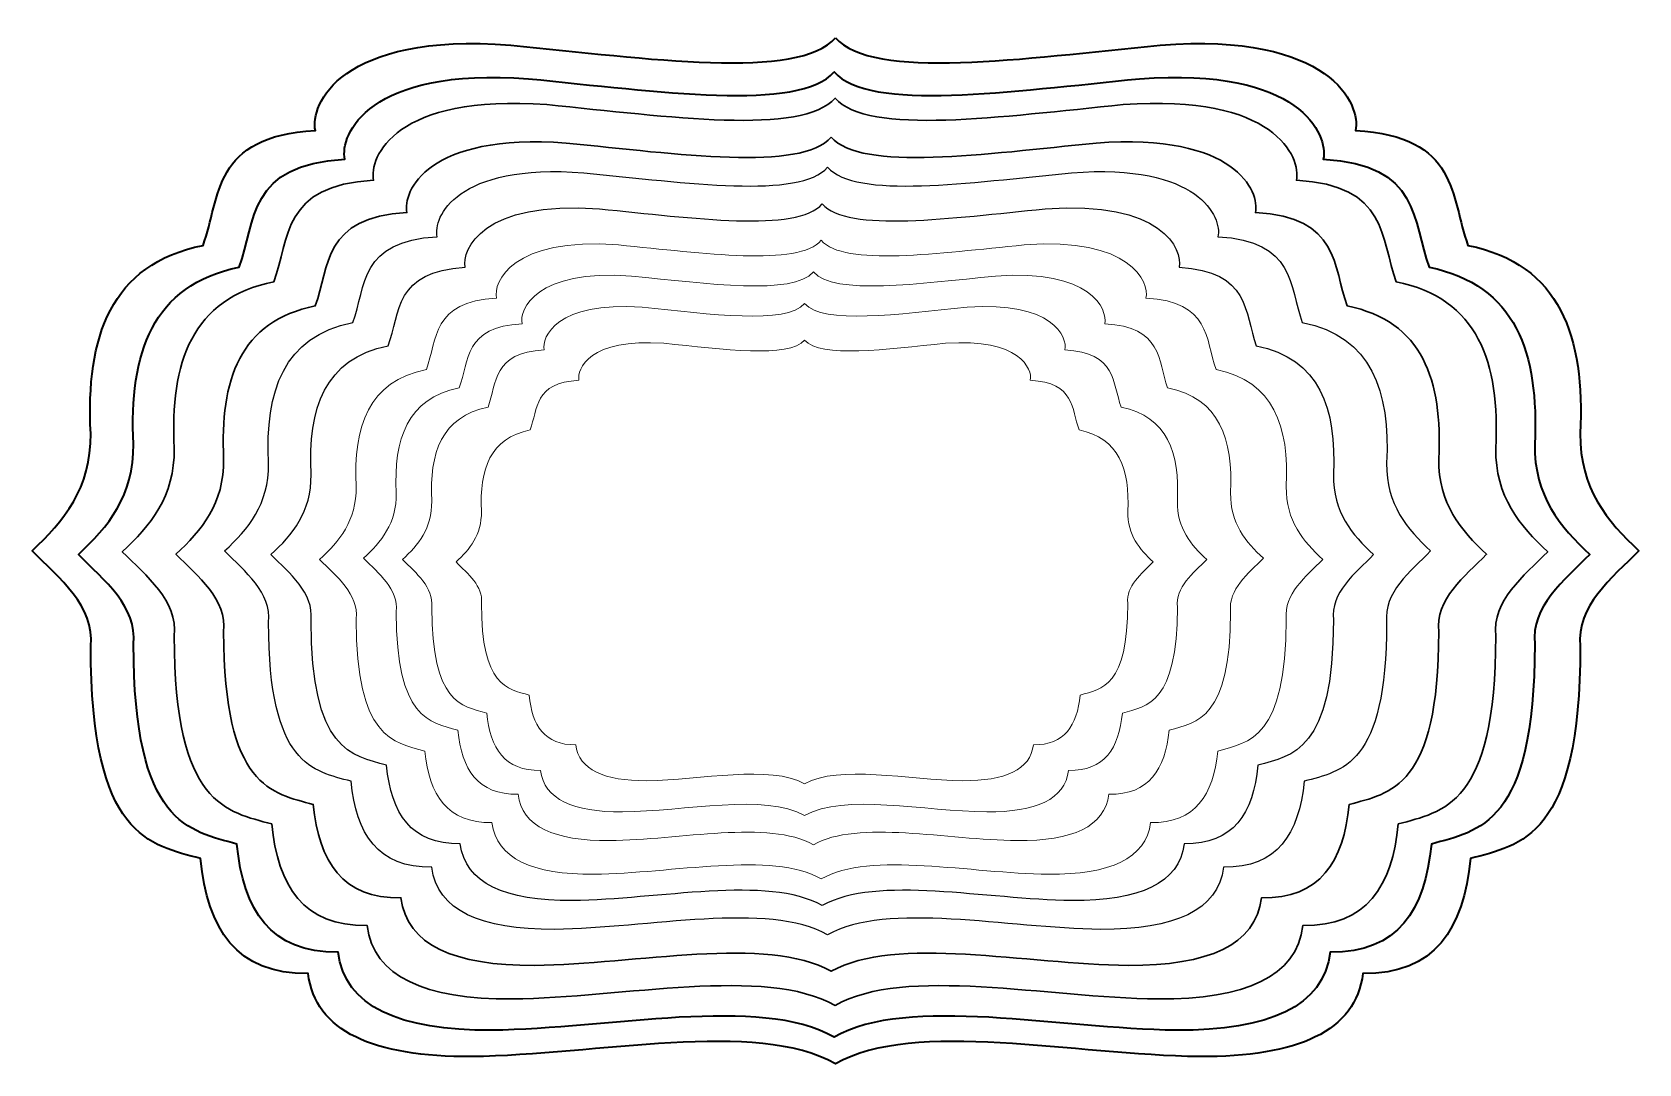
# Model space of a CAD drawing. Header units: centimetres. Extents: x -8.3 to 8.3, y -5.3 to 5.4.
import ezdxf

# ---------------------------------------------------------------- set-up
doc = ezdxf.new("R2010")
doc.units = ezdxf.units.CM
doc.header["$MEASUREMENT"] = 0
doc.layers.add('Layer 1', color=7, linetype='Continuous')

msp = doc.modelspace()

# ---------------------------------------------------------------- linework, layer by layer
at = {"layer": 'Layer 1', "color": 188, "lineweight": 35}
msp.add_open_spline([(-0.0001, 5.32385), (-0.37934, 4.87918), (-1.95614, 5.10768), (-3.37405, 5.24727), (-3.37405, 5.24727), (-5.15001, 5.38154), (-5.46122, 4.62591), (-5.40397, 4.35939), (-5.40397, 4.35939), (-6.47664, 4.3038), (-6.38877, 3.6685), (-6.57043, 3.16741), (-6.57043, 3.16741), (-7.53103, 2.9736), (-7.78845, 2.21673), (-7.738, 1.21407), (-7.738, 1.21407), (-7.73185, 0.64091), (-8.01879, 0.30288), (-8.3462, -0.00344), (-8.3462, -0.00344), (-8.06431, -0.28643), (-7.69392, -0.58006), (-7.738, -0.99343), (-7.738, -0.99343), (-7.73737, -2.99165), (-7.11732, -3.05469), (-6.59596, -3.19982), (-6.59596, -3.19982), (-6.52506, -3.92854), (-6.22519, -4.40542), (-5.47945, -4.39181), (-5.47945, -4.39181), (-5.4055, -4.99599), (-4.80097, -5.25972), (-3.78026, -5.25527), (-3.78026, -5.25527), (-2.48057, -5.24089), (-0.81925, -4.86458), (-0.0001, -5.33074), (-0.0001, -5.33074), (0.81905, -4.86458), (2.48037, -5.24089), (3.78006, -5.25527), (3.78006, -5.25527), (4.80076, -5.25972), (5.4053, -4.99598), (5.47925, -4.39181), (5.47925, -4.39181), (6.22499, -4.40542), (6.52486, -3.92854), (6.59576, -3.19982), (6.59576, -3.19982), (7.11712, -3.05469), (7.73606, -2.99165), (7.73669, -0.99343), (7.73669, -0.99343), (7.69261, -0.58006), (8.06411, -0.28643), (8.346, -0.00344), (8.346, -0.00344), (8.01859, 0.30288), (7.73054, 0.6409), (7.73669, 1.21407), (7.73669, 1.21407), (7.78714, 2.21673), (7.53084, 2.9736), (6.57023, 3.16741), (6.57023, 3.16741), (6.38857, 3.6685), (6.47533, 4.3038), (5.40266, 4.35939), (5.40266, 4.35939), (5.45991, 4.62591), (5.1498, 5.38154), (3.37385, 5.24727), (3.37385, 5.24727), (1.95593, 5.10768), (0.37914, 4.87919), (-0.0001, 5.32385)], degree=3, knots=[0, 0, 0, 0, 0.04761905, 0.04761905, 0.04761905, 0.04761905, 0.0952381, 0.0952381, 0.0952381, 0.0952381, 0.14285714, 0.14285714, 0.14285714, 0.14285714, 0.19047619, 0.19047619, 0.19047619, 0.19047619, 0.23809524, 0.23809524, 0.23809524, 0.23809524, 0.28571429, 0.28571429, 0.28571429, 0.28571429, 0.33333333, 0.33333333, 0.33333333, 0.33333333, 0.38095238, 0.38095238, 0.38095238, 0.38095238, 0.42857143, 0.42857143, 0.42857143, 0.42857143, 0.47619048, 0.47619048, 0.47619048, 0.47619048, 0.52380952, 0.52380952, 0.52380952, 0.52380952, 0.57142857, 0.57142857, 0.57142857, 0.57142857, 0.61904762, 0.61904762, 0.61904762, 0.61904762, 0.66666667, 0.66666667, 0.66666667, 0.66666667, 0.71428571, 0.71428571, 0.71428571, 0.71428571, 0.76190476, 0.76190476, 0.76190476, 0.76190476, 0.80952381, 0.80952381, 0.80952381, 0.80952381, 0.85714286, 0.85714286, 0.85714286, 0.85714286, 0.9047619, 0.9047619, 0.9047619, 0.9047619, 1, 1, 1, 1], dxfattribs=at)
at = {"layer": 'Layer 1', "color": 198, "lineweight": 35}
msp.add_open_spline([(-0.0143, 4.96975), (-0.37104, 4.55146), (-1.85429, 4.7664), (-3.18809, 4.89771), (-3.18809, 4.89771), (-4.85869, 5.02402), (-5.15144, 4.31321), (-5.09758, 4.0625), (-5.09758, 4.0625), (-6.10661, 4.01021), (-6.02396, 3.4126), (-6.19483, 2.94123), (-6.19483, 2.94123), (-7.09844, 2.75892), (-7.34059, 2.04695), (-7.29313, 1.10377), (-7.29313, 1.10377), (-7.28735, 0.56461), (-7.55726, 0.24663), (-7.86525, -0.04151), (-7.86525, -0.04151), (-7.60009, -0.30771), (-7.25167, -0.58392), (-7.29313, -0.97277), (-7.29313, -0.97277), (-7.29254, -2.85244), (-6.70928, -2.91174), (-6.21884, -3.04826), (-6.21884, -3.04826), (-6.15215, -3.73375), (-5.87006, -4.18234), (-5.16857, -4.16953), (-5.16857, -4.16953), (-5.09901, -4.73786), (-4.53034, -4.98595), (-3.57019, -4.98176), (-3.57019, -4.98176), (-2.3476, -4.96824), (-0.78485, -4.61425), (-0.01429, -5.05276), (-0.01429, -5.05276), (0.75627, -4.61426), (2.31902, -4.96824), (3.54161, -4.98176), (3.54161, -4.98176), (4.50176, -4.98594), (5.07043, -4.73786), (5.13999, -4.16953), (5.13999, -4.16953), (5.84149, -4.18233), (6.12357, -3.73375), (6.19026, -3.04826), (6.19026, -3.04826), (6.68069, -2.91174), (7.26291, -2.85244), (7.2635, -0.97277), (7.2635, -0.97277), (7.22204, -0.58392), (7.5715, -0.30771), (7.83666, -0.04151), (7.83666, -0.04151), (7.52868, 0.24663), (7.25772, 0.56461), (7.2635, 1.10377), (7.2635, 1.10377), (7.31096, 2.04694), (7.06986, 2.75891), (6.16625, 2.94123), (6.16625, 2.94123), (5.99537, 3.4126), (6.07698, 4.01021), (5.06795, 4.0625), (5.06795, 4.0625), (5.1218, 4.31321), (4.8301, 5.02401), (3.1595, 4.89771), (3.1595, 4.89771), (1.8257, 4.7664), (0.34245, 4.55146), (-0.01429, 4.96975), (-0.01429, 4.96975), (-0.01429, 4.96975), (-0.0143, 4.96975), (-0.0143, 4.96975)], degree=3, knots=[0, 0, 0, 0, 0.04545455, 0.04545455, 0.04545455, 0.04545455, 0.09090909, 0.09090909, 0.09090909, 0.09090909, 0.13636364, 0.13636364, 0.13636364, 0.13636364, 0.18181818, 0.18181818, 0.18181818, 0.18181818, 0.22727273, 0.22727273, 0.22727273, 0.22727273, 0.27272727, 0.27272727, 0.27272727, 0.27272727, 0.31818182, 0.31818182, 0.31818182, 0.31818182, 0.36363636, 0.36363636, 0.36363636, 0.36363636, 0.40909091, 0.40909091, 0.40909091, 0.40909091, 0.45454545, 0.45454545, 0.45454545, 0.45454545, 0.5, 0.5, 0.5, 0.5, 0.54545455, 0.54545455, 0.54545455, 0.54545455, 0.59090909, 0.59090909, 0.59090909, 0.59090909, 0.63636364, 0.63636364, 0.63636364, 0.63636364, 0.68181818, 0.68181818, 0.68181818, 0.68181818, 0.72727273, 0.72727273, 0.72727273, 0.72727273, 0.77272727, 0.77272727, 0.77272727, 0.77272727, 0.81818182, 0.81818182, 0.81818182, 0.81818182, 0.86363636, 0.86363636, 0.86363636, 0.86363636, 0.90909091, 0.90909091, 0.90909091, 0.90909091, 1, 1, 1, 1], dxfattribs=at)
at = {"layer": 'Layer 1', "color": 196, "lineweight": 30}
msp.add_open_spline([(-0.00491, 4.69647), (-0.34137, 4.30331), (-1.74032, 4.50534), (-2.9983, 4.62876), (-2.9983, 4.62876), (-4.57394, 4.74748), (-4.85005, 4.07937), (-4.79926, 3.84373), (-4.79926, 3.84373), (-5.75094, 3.79458), (-5.67298, 3.23287), (-5.83415, 2.78982), (-5.83415, 2.78982), (-6.6864, 2.61846), (-6.91478, 1.94926), (-6.87002, 1.06275), (-6.87002, 1.06275), (-6.86457, 0.55598), (-7.11914, 0.25711), (-7.40962, -0.01373), (-7.40962, -0.01373), (-7.15953, -0.26394), (-6.83092, -0.52355), (-6.87002, -0.88904), (-6.87002, -0.88904), (-6.86946, -2.65579), (-6.31935, -2.71153), (-5.8568, -2.83985), (-5.8568, -2.83985), (-5.7939, -3.48415), (-5.52785, -3.9058), (-4.86622, -3.89376), (-4.86622, -3.89376), (-4.80061, -4.42795), (-4.26426, -4.66113), (-3.35869, -4.6572), (-3.35869, -4.6572), (-2.2056, -4.64449), (-0.73167, -4.31177), (-0.00491, -4.72393), (-0.00491, -4.72393), (0.72185, -4.31177), (2.19578, -4.64449), (3.34887, -4.6572), (3.34887, -4.6572), (4.25444, -4.66113), (4.79079, -4.42795), (4.8564, -3.89376), (4.8564, -3.89376), (5.51802, -3.9058), (5.78407, -3.48415), (5.84698, -2.83985), (5.84698, -2.83985), (6.30954, -2.71153), (6.85866, -2.6558), (6.85922, -0.88904), (6.85922, -0.88904), (6.82011, -0.52355), (7.14971, -0.26394), (7.3998, -0.01373), (7.3998, -0.01373), (7.10932, 0.25711), (6.85376, 0.55598), (6.85922, 1.06275), (6.85922, 1.06275), (6.90398, 1.94926), (6.67659, 2.61847), (5.82433, 2.78982), (5.82433, 2.78982), (5.66316, 3.23287), (5.74014, 3.79458), (4.78846, 3.84373), (4.78846, 3.84373), (4.83925, 4.07937), (4.56413, 4.74748), (2.98849, 4.62876), (2.98849, 4.62876), (1.7305, 4.50534), (0.33156, 4.30331), (-0.0049, 4.69647), (-0.0049, 4.69647), (-0.0049, 4.69647), (-0.00491, 4.69647), (-0.00491, 4.69647)], degree=3, knots=[0, 0, 0, 0, 0.04545455, 0.04545455, 0.04545455, 0.04545455, 0.09090909, 0.09090909, 0.09090909, 0.09090909, 0.13636364, 0.13636364, 0.13636364, 0.13636364, 0.18181818, 0.18181818, 0.18181818, 0.18181818, 0.22727273, 0.22727273, 0.22727273, 0.22727273, 0.27272727, 0.27272727, 0.27272727, 0.27272727, 0.31818182, 0.31818182, 0.31818182, 0.31818182, 0.36363636, 0.36363636, 0.36363636, 0.36363636, 0.40909091, 0.40909091, 0.40909091, 0.40909091, 0.45454545, 0.45454545, 0.45454545, 0.45454545, 0.5, 0.5, 0.5, 0.5, 0.54545455, 0.54545455, 0.54545455, 0.54545455, 0.59090909, 0.59090909, 0.59090909, 0.59090909, 0.63636364, 0.63636364, 0.63636364, 0.63636364, 0.68181818, 0.68181818, 0.68181818, 0.68181818, 0.72727273, 0.72727273, 0.72727273, 0.72727273, 0.77272727, 0.77272727, 0.77272727, 0.77272727, 0.81818182, 0.81818182, 0.81818182, 0.81818182, 0.86363636, 0.86363636, 0.86363636, 0.86363636, 0.90909091, 0.90909091, 0.90909091, 0.90909091, 1, 1, 1, 1], dxfattribs=at)
at = {"layer": 'Layer 1', "color": 194, "lineweight": 30}
msp.add_open_spline([(-0.04429, 4.29184), (-0.35366, 3.93034), (-1.63997, 4.1161), (-2.79666, 4.22958), (-2.79666, 4.22958), (-4.24543, 4.33874), (-4.49931, 3.72442), (-4.45261, 3.50776), (-4.45261, 3.50776), (-5.32766, 3.46257), (-5.25598, 2.94609), (-5.40417, 2.53871), (-5.40417, 2.53871), (-6.1878, 2.38115), (-6.39779, 1.76583), (-6.35663, 0.9507), (-6.35663, 0.9507), (-6.35162, 0.48473), (-6.58569, 0.20993), (-6.85278, -0.0391), (-6.85278, -0.0391), (-6.62282, -0.26916), (-6.32067, -0.50787), (-6.35663, -0.84394), (-6.35663, -0.84394), (-6.35612, -2.46843), (-5.8503, -2.51968), (-5.42499, -2.63767), (-5.42499, -2.63767), (-5.36715, -3.23009), (-5.12252, -3.61779), (-4.51417, -3.60673), (-4.51417, -3.60673), (-4.45384, -4.0979), (-3.96068, -4.31231), (-3.12803, -4.3087), (-3.12803, -4.3087), (-2.06778, -4.29701), (-0.71253, -3.99108), (-0.04429, -4.37005), (-0.04429, -4.37005), (0.62395, -3.99108), (1.9792, -4.29701), (3.03945, -4.3087), (3.03945, -4.3087), (3.87211, -4.31232), (4.36527, -4.09791), (4.42559, -3.60673), (4.42559, -3.60673), (5.03394, -3.61779), (5.27857, -3.2301), (5.33641, -2.63767), (5.33641, -2.63767), (5.76172, -2.51968), (6.26663, -2.46843), (6.26715, -0.84394), (6.26715, -0.84394), (6.23119, -0.50787), (6.53425, -0.26916), (6.76421, -0.0391), (6.76421, -0.0391), (6.49712, 0.20993), (6.26214, 0.48473), (6.26715, 0.9507), (6.26715, 0.9507), (6.30831, 1.76583), (6.09922, 2.38115), (5.31559, 2.53871), (5.31559, 2.53871), (5.1674, 2.94609), (5.23818, 3.46257), (4.36312, 3.50776), (4.36312, 3.50776), (4.40982, 3.72443), (4.15685, 4.33874), (2.70808, 4.22958), (2.70808, 4.22958), (1.55138, 4.11609), (0.26508, 3.93033), (-0.04429, 4.29184)], degree=3, knots=[0, 0, 0, 0, 0.04761905, 0.04761905, 0.04761905, 0.04761905, 0.0952381, 0.0952381, 0.0952381, 0.0952381, 0.14285714, 0.14285714, 0.14285714, 0.14285714, 0.19047619, 0.19047619, 0.19047619, 0.19047619, 0.23809524, 0.23809524, 0.23809524, 0.23809524, 0.28571429, 0.28571429, 0.28571429, 0.28571429, 0.33333333, 0.33333333, 0.33333333, 0.33333333, 0.38095238, 0.38095238, 0.38095238, 0.38095238, 0.42857143, 0.42857143, 0.42857143, 0.42857143, 0.47619048, 0.47619048, 0.47619048, 0.47619048, 0.52380952, 0.52380952, 0.52380952, 0.52380952, 0.57142857, 0.57142857, 0.57142857, 0.57142857, 0.61904762, 0.61904762, 0.61904762, 0.61904762, 0.66666667, 0.66666667, 0.66666667, 0.66666667, 0.71428571, 0.71428571, 0.71428571, 0.71428571, 0.76190476, 0.76190476, 0.76190476, 0.76190476, 0.80952381, 0.80952381, 0.80952381, 0.80952381, 0.85714286, 0.85714286, 0.85714286, 0.85714286, 0.9047619, 0.9047619, 0.9047619, 0.9047619, 1, 1, 1, 1], dxfattribs=at)
at = {"layer": 'Layer 1', "color": 192, "lineweight": 25}
msp.add_open_spline([(-0.082, 3.97923), (-0.36666, 3.6466), (-1.5502, 3.81753), (-2.61449, 3.92194), (-2.61449, 3.92194), (-3.94752, 4.02238), (-4.18112, 3.45714), (-4.13815, 3.25778), (-4.13815, 3.25778), (-4.94329, 3.2162), (-4.87734, 2.74098), (-5.01369, 2.36614), (-5.01369, 2.36614), (-5.73472, 2.22117), (-5.92793, 1.655), (-5.89006, 0.90499), (-5.89006, 0.90499), (-5.88545, 0.47625), (-6.10082, 0.2234), (-6.34657, -0.00574), (-6.34657, -0.00574), (-6.13499, -0.21742), (-5.85697, -0.43706), (-5.89006, -0.74628), (-5.89006, -0.74628), (-5.88959, -2.24099), (-5.42418, -2.28815), (-5.03285, -2.39671), (-5.03285, -2.39671), (-4.97963, -2.94181), (-4.75455, -3.29853), (-4.1948, -3.28835), (-4.1948, -3.28835), (-4.13929, -3.74029), (-3.68553, -3.93757), (-2.91939, -3.93424), (-2.91939, -3.93424), (-1.94384, -3.92348), (-0.69686, -3.64199), (-0.082, -3.99069), (-0.082, -3.99069), (0.53286, -3.64199), (1.77984, -3.92348), (2.75539, -3.93424), (2.75539, -3.93424), (3.52153, -3.93756), (3.97529, -3.74028), (4.0308, -3.28835), (4.0308, -3.28835), (4.59055, -3.29853), (4.81564, -2.94181), (4.86885, -2.39671), (4.86885, -2.39671), (5.26018, -2.28815), (5.72476, -2.24099), (5.72523, -0.74628), (5.72523, -0.74628), (5.69214, -0.43706), (5.97099, -0.21742), (6.18258, -0.00574), (6.18258, -0.00574), (5.93683, 0.2234), (5.72062, 0.47625), (5.72523, 0.90499), (5.72523, 0.90499), (5.7631, 1.655), (5.57072, 2.22117), (4.84969, 2.36614), (4.84969, 2.36614), (4.71334, 2.74097), (4.77846, 3.2162), (3.97332, 3.25778), (3.97332, 3.25778), (4.01629, 3.45714), (3.78353, 4.02238), (2.4505, 3.92194), (2.4505, 3.92194), (1.38621, 3.81752), (0.20267, 3.6466), (-0.08199, 3.97923), (-0.08199, 3.97923), (-0.08199, 3.97923), (-0.082, 3.97923), (-0.082, 3.97923)], degree=3, knots=[0, 0, 0, 0, 0.04545455, 0.04545455, 0.04545455, 0.04545455, 0.09090909, 0.09090909, 0.09090909, 0.09090909, 0.13636364, 0.13636364, 0.13636364, 0.13636364, 0.18181818, 0.18181818, 0.18181818, 0.18181818, 0.22727273, 0.22727273, 0.22727273, 0.22727273, 0.27272727, 0.27272727, 0.27272727, 0.27272727, 0.31818182, 0.31818182, 0.31818182, 0.31818182, 0.36363636, 0.36363636, 0.36363636, 0.36363636, 0.40909091, 0.40909091, 0.40909091, 0.40909091, 0.45454545, 0.45454545, 0.45454545, 0.45454545, 0.5, 0.5, 0.5, 0.5, 0.54545455, 0.54545455, 0.54545455, 0.54545455, 0.59090909, 0.59090909, 0.59090909, 0.59090909, 0.63636364, 0.63636364, 0.63636364, 0.63636364, 0.68181818, 0.68181818, 0.68181818, 0.68181818, 0.72727273, 0.72727273, 0.72727273, 0.72727273, 0.77272727, 0.77272727, 0.77272727, 0.77272727, 0.81818182, 0.81818182, 0.81818182, 0.81818182, 0.86363636, 0.86363636, 0.86363636, 0.86363636, 0.90909091, 0.90909091, 0.90909091, 0.90909091, 1, 1, 1, 1], dxfattribs=at)
at = {"layer": 'Layer 1', "color": 190, "lineweight": 25}
msp.add_open_spline([(-0.13773, 3.59985), (-0.39801, 3.29571), (-1.48017, 3.452), (-2.4533, 3.54747), (-2.4533, 3.54747), (-3.67215, 3.63931), (-3.88574, 3.12248), (-3.84645, 2.9402), (-3.84645, 2.9402), (-4.58263, 2.90218), (-4.52233, 2.46766), (-4.647, 2.12494), (-4.647, 2.12494), (-5.30627, 1.99239), (-5.48293, 1.47472), (-5.44831, 0.78895), (-5.44831, 0.78895), (-5.44409, 0.39693), (-5.64102, 0.16574), (-5.86572, -0.04377), (-5.86572, -0.04377), (-5.67226, -0.23732), (-5.41806, -0.43815), (-5.44831, -0.72088), (-5.44831, -0.72088), (-5.44788, -2.08757), (-5.02234, -2.13068), (-4.66452, -2.22995), (-4.66452, -2.22995), (-4.61586, -2.72835), (-4.41005, -3.05452), (-3.89825, -3.04521), (-3.89825, -3.04521), (-3.8475, -3.45843), (-3.4326, -3.63882), (-2.73209, -3.63578), (-2.73209, -3.63578), (-1.8401, -3.62595), (-0.69993, -3.36857), (-0.13774, -3.6874), (-0.13774, -3.6874), (0.42445, -3.36857), (1.56463, -3.62595), (2.45661, -3.63578), (2.45661, -3.63578), (3.15713, -3.63882), (3.57202, -3.45844), (3.62277, -3.04521), (3.62277, -3.04521), (4.13458, -3.05452), (4.34038, -2.72835), (4.38904, -2.22995), (4.38904, -2.22995), (4.74685, -2.13068), (5.17164, -2.08757), (5.17207, -0.72088), (5.17207, -0.72088), (5.14182, -0.43815), (5.39678, -0.23732), (5.59024, -0.04377), (5.59024, -0.04377), (5.36554, 0.16574), (5.16785, 0.39693), (5.17207, 0.78895), (5.17207, 0.78895), (5.2067, 1.47472), (5.03079, 1.99239), (4.37152, 2.12494), (4.37152, 2.12494), (4.24685, 2.46767), (4.30639, 2.90219), (3.57021, 2.9402), (3.57021, 2.9402), (3.6095, 3.12248), (3.39667, 3.63931), (2.17782, 3.54747), (2.17782, 3.54747), (1.20469, 3.452), (0.12253, 3.29572), (-0.13775, 3.59985), (-0.13775, 3.59985), (-0.13775, 3.59985), (-0.13773, 3.59985), (-0.13773, 3.59985)], degree=3, knots=[0, 0, 0, 0, 0.04545455, 0.04545455, 0.04545455, 0.04545455, 0.09090909, 0.09090909, 0.09090909, 0.09090909, 0.13636364, 0.13636364, 0.13636364, 0.13636364, 0.18181818, 0.18181818, 0.18181818, 0.18181818, 0.22727273, 0.22727273, 0.22727273, 0.22727273, 0.27272727, 0.27272727, 0.27272727, 0.27272727, 0.31818182, 0.31818182, 0.31818182, 0.31818182, 0.36363636, 0.36363636, 0.36363636, 0.36363636, 0.40909091, 0.40909091, 0.40909091, 0.40909091, 0.45454545, 0.45454545, 0.45454545, 0.45454545, 0.5, 0.5, 0.5, 0.5, 0.54545455, 0.54545455, 0.54545455, 0.54545455, 0.59090909, 0.59090909, 0.59090909, 0.59090909, 0.63636364, 0.63636364, 0.63636364, 0.63636364, 0.68181818, 0.68181818, 0.68181818, 0.68181818, 0.72727273, 0.72727273, 0.72727273, 0.72727273, 0.77272727, 0.77272727, 0.77272727, 0.77272727, 0.81818182, 0.81818182, 0.81818182, 0.81818182, 0.86363636, 0.86363636, 0.86363636, 0.86363636, 0.90909091, 0.90909091, 0.90909091, 0.90909091, 1, 1, 1, 1], dxfattribs=at)
at = {"layer": 'Layer 1', "color": 181, "lineweight": 20}
msp.add_open_spline([(-0.14818, 3.22042), (-0.38498, 2.94372), (-1.36952, 3.0859), (-2.25486, 3.17276), (-2.25486, 3.17276), (-3.36376, 3.25631), (-3.55808, 2.78611), (-3.52234, 2.62027), (-3.52234, 2.62027), (-4.19211, 2.58568), (-4.13725, 2.19036), (-4.25067, 1.87855), (-4.25067, 1.87855), (-4.85047, 1.75795), (-5.01119, 1.28698), (-4.97969, 0.66307), (-4.97969, 0.66307), (-4.97585, 0.30641), (-5.15502, 0.09608), (-5.35945, -0.09453), (-5.35945, -0.09453), (-5.18344, -0.27062), (-4.95217, -0.45333), (-4.97969, -0.71056), (-4.97969, -0.71056), (-4.9793, -1.95396), (-4.59214, -1.99318), (-4.26661, -2.08349), (-4.26661, -2.08349), (-4.22234, -2.53694), (-4.0351, -2.83368), (-3.56946, -2.82521), (-3.56946, -2.82521), (-3.52329, -3.20116), (-3.14582, -3.36527), (-2.50849, -3.36251), (-2.50849, -3.36251), (-1.69697, -3.35356), (-0.65965, -3.1194), (-0.14817, -3.40947), (-0.14817, -3.40947), (0.36331, -3.1194), (1.40063, -3.35356), (2.21215, -3.36251), (2.21215, -3.36251), (2.84947, -3.36527), (3.22694, -3.20116), (3.27311, -2.82521), (3.27311, -2.82521), (3.73875, -2.83368), (3.92599, -2.53694), (3.97026, -2.08349), (3.97026, -2.08349), (4.2958, -1.99318), (4.68226, -1.95396), (4.68265, -0.71056), (4.68265, -0.71056), (4.65513, -0.45333), (4.88709, -0.27062), (5.0631, -0.09453), (5.0631, -0.09453), (4.85867, 0.09608), (4.67881, 0.30642), (4.68265, 0.66307), (4.68265, 0.66307), (4.71415, 1.28698), (4.55412, 1.75795), (3.95432, 1.87855), (3.95432, 1.87855), (3.84089, 2.19036), (3.89507, 2.58568), (3.2253, 2.62027), (3.2253, 2.62027), (3.26104, 2.78611), (3.06742, 3.25631), (1.95852, 3.17276), (1.95852, 3.17276), (1.07318, 3.0859), (0.08863, 2.94372), (-0.14816, 3.22042), (-0.14816, 3.22042), (-0.14816, 3.22042), (-0.14818, 3.22042), (-0.14818, 3.22042)], degree=3, knots=[0, 0, 0, 0, 0.04545455, 0.04545455, 0.04545455, 0.04545455, 0.09090909, 0.09090909, 0.09090909, 0.09090909, 0.13636364, 0.13636364, 0.13636364, 0.13636364, 0.18181818, 0.18181818, 0.18181818, 0.18181818, 0.22727273, 0.22727273, 0.22727273, 0.22727273, 0.27272727, 0.27272727, 0.27272727, 0.27272727, 0.31818182, 0.31818182, 0.31818182, 0.31818182, 0.36363636, 0.36363636, 0.36363636, 0.36363636, 0.40909091, 0.40909091, 0.40909091, 0.40909091, 0.45454545, 0.45454545, 0.45454545, 0.45454545, 0.5, 0.5, 0.5, 0.5, 0.54545455, 0.54545455, 0.54545455, 0.54545455, 0.59090909, 0.59090909, 0.59090909, 0.59090909, 0.63636364, 0.63636364, 0.63636364, 0.63636364, 0.68181818, 0.68181818, 0.68181818, 0.68181818, 0.72727273, 0.72727273, 0.72727273, 0.72727273, 0.77272727, 0.77272727, 0.77272727, 0.77272727, 0.81818182, 0.81818182, 0.81818182, 0.81818182, 0.86363636, 0.86363636, 0.86363636, 0.86363636, 0.90909091, 0.90909091, 0.90909091, 0.90909091, 1, 1, 1, 1], dxfattribs=at)
at = {"layer": 'Layer 1', "color": 191, "lineweight": 20}
msp.add_open_spline([(-0.22929, 2.89178), (-0.4417, 2.64357), (-1.32487, 2.77111), (-2.11906, 2.84903), (-2.11906, 2.84903), (-3.11378, 2.92398), (-3.28809, 2.50219), (-3.25603, 2.35343), (-3.25603, 2.35343), (-3.85684, 2.3224), (-3.80762, 1.96778), (-3.90937, 1.68808), (-3.90937, 1.68808), (-4.44741, 1.5799), (-4.59159, 1.15742), (-4.56333, 0.59776), (-4.56333, 0.59776), (-4.55989, 0.27783), (-4.7206, 0.08915), (-4.90399, -0.08183), (-4.90399, -0.08183), (-4.7461, -0.23979), (-4.53865, -0.40369), (-4.56333, -0.63443), (-4.56333, -0.63443), (-4.56298, -1.7498), (-4.21569, -1.78498), (-3.92367, -1.866), (-3.92367, -1.866), (-3.88396, -2.27276), (-3.716, -2.53894), (-3.29831, -2.53135), (-3.29831, -2.53135), (-3.25689, -2.86859), (-2.91829, -3.0158), (-2.34659, -3.01332), (-2.34659, -3.01332), (-1.61863, -3.00529), (-0.68812, -2.79525), (-0.22931, -3.05544), (-0.22931, -3.05544), (0.2295, -2.79524), (1.16001, -3.00529), (1.88797, -3.01332), (1.88797, -3.01332), (2.45967, -3.0158), (2.79827, -2.86859), (2.83969, -2.53135), (2.83969, -2.53135), (3.25738, -2.53894), (3.42534, -2.27276), (3.46505, -1.866), (3.46505, -1.866), (3.75707, -1.78499), (4.10374, -1.7498), (4.10409, -0.63443), (4.10409, -0.63443), (4.0794, -0.40369), (4.28748, -0.23979), (4.44537, -0.08183), (4.44537, -0.08183), (4.26199, 0.08915), (4.10065, 0.27783), (4.10409, 0.59776), (4.10409, 0.59776), (4.13235, 1.15743), (3.98879, 1.5799), (3.45075, 1.68808), (3.45075, 1.68808), (3.349, 1.96778), (3.3976, 2.3224), (2.79679, 2.35343), (2.79679, 2.35343), (2.82885, 2.50219), (2.65516, 2.92398), (1.66044, 2.84903), (1.66044, 2.84903), (0.86626, 2.77112), (-0.01691, 2.64357), (-0.22933, 2.89178), (-0.22933, 2.89178), (-0.22933, 2.89178), (-0.22929, 2.89178), (-0.22929, 2.89178)], degree=3, knots=[0, 0, 0, 0, 0.04545455, 0.04545455, 0.04545455, 0.04545455, 0.09090909, 0.09090909, 0.09090909, 0.09090909, 0.13636364, 0.13636364, 0.13636364, 0.13636364, 0.18181818, 0.18181818, 0.18181818, 0.18181818, 0.22727273, 0.22727273, 0.22727273, 0.22727273, 0.27272727, 0.27272727, 0.27272727, 0.27272727, 0.31818182, 0.31818182, 0.31818182, 0.31818182, 0.36363636, 0.36363636, 0.36363636, 0.36363636, 0.40909091, 0.40909091, 0.40909091, 0.40909091, 0.45454545, 0.45454545, 0.45454545, 0.45454545, 0.5, 0.5, 0.5, 0.5, 0.54545455, 0.54545455, 0.54545455, 0.54545455, 0.59090909, 0.59090909, 0.59090909, 0.59090909, 0.63636364, 0.63636364, 0.63636364, 0.63636364, 0.68181818, 0.68181818, 0.68181818, 0.68181818, 0.72727273, 0.72727273, 0.72727273, 0.72727273, 0.77272727, 0.77272727, 0.77272727, 0.77272727, 0.81818182, 0.81818182, 0.81818182, 0.81818182, 0.86363636, 0.86363636, 0.86363636, 0.86363636, 0.90909091, 0.90909091, 0.90909091, 0.90909091, 1, 1, 1, 1], dxfattribs=at)
at = {"layer": 'Layer 1', "color": 191, "lineweight": 18}
msp.add_open_spline([(-0.3213, 2.56305), (-0.51114, 2.34122), (-1.30044, 2.45521), (-2.01021, 2.52484), (-2.01021, 2.52484), (-2.89921, 2.59183), (-3.05499, 2.21487), (-3.02634, 2.08191), (-3.02634, 2.08191), (-3.56329, 2.05418), (-3.51931, 1.73725), (-3.61024, 1.48728), (-3.61024, 1.48728), (-4.09109, 1.3906), (-4.21995, 1.01302), (-4.19469, 0.51284), (-4.19469, 0.51284), (-4.19161, 0.22691), (-4.33525, 0.05829), (-4.49914, -0.09453), (-4.49914, -0.09453), (-4.35803, -0.2357), (-4.17263, -0.38218), (-4.19469, -0.5884), (-4.19469, -0.5884), (-4.19438, -1.58523), (-3.884, -1.61667), (-3.62301, -1.68908), (-3.62301, -1.68908), (-3.58752, -2.0526), (-3.43741, -2.2905), (-3.06411, -2.28371), (-3.06411, -2.28371), (-3.02709, -2.58511), (-2.72448, -2.71667), (-2.21354, -2.71446), (-2.21354, -2.71446), (-1.56295, -2.70729), (-0.73134, -2.51956), (-0.32129, -2.75211), (-0.32129, -2.75211), (0.08876, -2.51957), (0.92037, -2.70729), (1.57096, -2.71446), (1.57096, -2.71446), (2.0819, -2.71668), (2.38451, -2.58511), (2.42153, -2.28371), (2.42153, -2.28371), (2.79483, -2.2905), (2.94494, -2.0526), (2.98043, -1.68908), (2.98043, -1.68908), (3.24141, -1.61667), (3.55124, -1.58523), (3.55155, -0.5884), (3.55155, -0.5884), (3.52949, -0.38218), (3.71545, -0.2357), (3.85655, -0.09453), (3.85655, -0.09453), (3.69266, 0.05828), (3.54847, 0.2269), (3.55155, 0.51284), (3.55155, 0.51284), (3.57681, 1.01302), (3.44851, 1.3906), (2.96765, 1.48728), (2.96765, 1.48728), (2.87672, 1.73725), (2.92015, 2.05418), (2.3832, 2.08191), (2.3832, 2.08191), (2.41186, 2.21487), (2.25663, 2.59182), (1.36763, 2.52484), (1.36763, 2.52484), (0.65786, 2.45521), (-0.13145, 2.34122), (-0.32129, 2.56305), (-0.32129, 2.56305), (-0.32129, 2.56305), (-0.3213, 2.56305), (-0.3213, 2.56305)], degree=3, knots=[0, 0, 0, 0, 0.04545455, 0.04545455, 0.04545455, 0.04545455, 0.09090909, 0.09090909, 0.09090909, 0.09090909, 0.13636364, 0.13636364, 0.13636364, 0.13636364, 0.18181818, 0.18181818, 0.18181818, 0.18181818, 0.22727273, 0.22727273, 0.22727273, 0.22727273, 0.27272727, 0.27272727, 0.27272727, 0.27272727, 0.31818182, 0.31818182, 0.31818182, 0.31818182, 0.36363636, 0.36363636, 0.36363636, 0.36363636, 0.40909091, 0.40909091, 0.40909091, 0.40909091, 0.45454545, 0.45454545, 0.45454545, 0.45454545, 0.5, 0.5, 0.5, 0.5, 0.54545455, 0.54545455, 0.54545455, 0.54545455, 0.59090909, 0.59090909, 0.59090909, 0.59090909, 0.63636364, 0.63636364, 0.63636364, 0.63636364, 0.68181818, 0.68181818, 0.68181818, 0.68181818, 0.72727273, 0.72727273, 0.72727273, 0.72727273, 0.77272727, 0.77272727, 0.77272727, 0.77272727, 0.81818182, 0.81818182, 0.81818182, 0.81818182, 0.86363636, 0.86363636, 0.86363636, 0.86363636, 0.90909091, 0.90909091, 0.90909091, 0.90909091, 1, 1, 1, 1], dxfattribs=at)
at = {"layer": 'Layer 1', "color": 254, "lineweight": 15}
msp.add_open_spline([(-0.32084, 2.18371), (-0.48539, 1.99143), (-1.16957, 2.09023), (-1.7848, 2.15059), (-1.7848, 2.15059), (-2.55539, 2.20865), (-2.69042, 1.88191), (-2.66559, 1.76666), (-2.66559, 1.76666), (-3.13102, 1.74263), (-3.0929, 1.46791), (-3.17172, 1.25123), (-3.17172, 1.25123), (-3.58853, 1.16742), (-3.70022, 0.84014), (-3.67833, 0.40658), (-3.67833, 0.40658), (-3.67566, 0.15873), (-3.80017, 0.01257), (-3.94223, -0.11989), (-3.94223, -0.11989), (-3.81992, -0.24226), (-3.65921, -0.36923), (-3.67833, -0.54797), (-3.67833, -0.54797), (-3.67806, -1.41203), (-3.40902, -1.43928), (-3.1828, -1.50205), (-3.1828, -1.50205), (-3.15204, -1.81715), (-3.02192, -2.02336), (-2.69834, -2.01748), (-2.69834, -2.01748), (-2.66625, -2.27873), (-2.40395, -2.39278), (-1.96106, -2.39086), (-1.96106, -2.39086), (-1.39712, -2.38464), (-0.67628, -2.22192), (-0.32084, -2.42349), (-0.32084, -2.42349), (0.03459, -2.22192), (0.75544, -2.38464), (1.31938, -2.39086), (1.31938, -2.39086), (1.76226, -2.39278), (2.02457, -2.27874), (2.05666, -2.01748), (2.05666, -2.01748), (2.38024, -2.02336), (2.51035, -1.81716), (2.54112, -1.50205), (2.54112, -1.50205), (2.76734, -1.43929), (3.0359, -1.41203), (3.03617, -0.54797), (3.03617, -0.54797), (3.01704, -0.36922), (3.17824, -0.24225), (3.30055, -0.11989), (3.30055, -0.11989), (3.15849, 0.01257), (3.0335, 0.15873), (3.03617, 0.40658), (3.03617, 0.40658), (3.05806, 0.84014), (2.94685, 1.16742), (2.53004, 1.25123), (2.53004, 1.25123), (2.45122, 1.46791), (2.48886, 1.74263), (2.02343, 1.76666), (2.02343, 1.76666), (2.04827, 1.88191), (1.91372, 2.20865), (1.14313, 2.15059), (1.14313, 2.15059), (0.52789, 2.09023), (-0.15628, 1.99143), (-0.32083, 2.18371), (-0.32083, 2.18371), (-0.32083, 2.18371), (-0.32084, 2.18371), (-0.32084, 2.18371)], degree=3, knots=[0, 0, 0, 0, 0.04545455, 0.04545455, 0.04545455, 0.04545455, 0.09090909, 0.09090909, 0.09090909, 0.09090909, 0.13636364, 0.13636364, 0.13636364, 0.13636364, 0.18181818, 0.18181818, 0.18181818, 0.18181818, 0.22727273, 0.22727273, 0.22727273, 0.22727273, 0.27272727, 0.27272727, 0.27272727, 0.27272727, 0.31818182, 0.31818182, 0.31818182, 0.31818182, 0.36363636, 0.36363636, 0.36363636, 0.36363636, 0.40909091, 0.40909091, 0.40909091, 0.40909091, 0.45454545, 0.45454545, 0.45454545, 0.45454545, 0.5, 0.5, 0.5, 0.5, 0.54545455, 0.54545455, 0.54545455, 0.54545455, 0.59090909, 0.59090909, 0.59090909, 0.59090909, 0.63636364, 0.63636364, 0.63636364, 0.63636364, 0.68181818, 0.68181818, 0.68181818, 0.68181818, 0.72727273, 0.72727273, 0.72727273, 0.72727273, 0.77272727, 0.77272727, 0.77272727, 0.77272727, 0.81818182, 0.81818182, 0.81818182, 0.81818182, 0.86363636, 0.86363636, 0.86363636, 0.86363636, 0.90909091, 0.90909091, 0.90909091, 0.90909091, 1, 1, 1, 1], dxfattribs=at)

doc.saveas('drawing.dxf')
